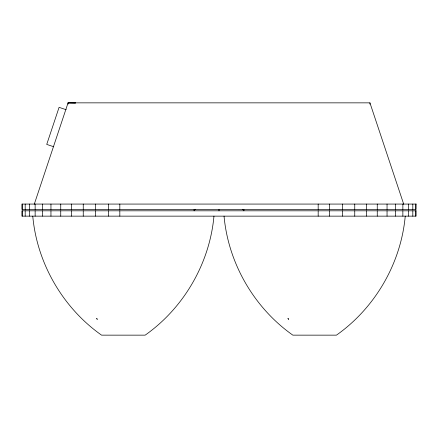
<?xml version="1.0" encoding="UTF-8"?>
<svg xmlns="http://www.w3.org/2000/svg" width="438" height="438" viewBox="0 0 438 438"><rect width="100%" height="100%" fill="white"/><g stroke="black" fill="none" stroke-linecap="round" stroke-linejoin="round"><path stroke-width="0.66" d="M213.958 216.142C209.676 263.315 183.861 307.854 145.159 335.147L101.556 335.147C62.853 307.854 37.038 263.315 32.757 216.142M405.243 216.142C400.962 263.315 375.147 307.854 336.444 335.147L292.841 335.147C254.139 307.854 228.324 263.315 224.042 216.142M34.273 204.228L68.065 102.853L369.935 102.853L403.726 204.228M194.138 210.815L195.425 209.254M68.065 102.853L75.517 102.968L68.065 102.853L68.065 104.2M66.143 109.703L59.081 107.348L46.729 144.409L53.786 146.763M242.575 209.254L243.862 210.815M415.35 204.07L415.35 209.397M415.35 210.815L415.35 216.142M412.81 204.07L412.81 209.397M412.81 210.815L412.81 216.142M408.621 204.07L408.621 209.397M408.621 210.815L408.621 216.142M402.861 204.07L402.861 209.397M402.861 210.815L402.861 216.142M395.629 204.07L395.629 209.397M395.629 210.815L395.629 216.142M387.044 204.07L387.044 209.397M387.044 210.815L387.044 216.142M377.255 204.07L377.255 209.397M377.255 210.815L377.255 216.142M369.935 102.853L369.935 104.2M366.431 204.07L366.431 209.397M366.431 210.815L366.431 216.142M354.753 204.07L354.753 209.397M354.753 210.815L354.753 216.142M342.423 204.07L342.423 209.397M342.423 210.815L342.423 216.142M329.655 204.07L329.655 209.397M329.655 210.815L329.655 216.142M318.174 204.07L318.174 209.397M318.174 210.815L318.174 216.142M243.862 209.315L243.862 210.678M219 209.474L219 210.815M194.138 209.315L194.138 210.678M119.826 204.07L119.826 209.397M119.826 210.815L119.826 216.142M108.345 204.07L108.345 209.397M108.345 210.815L108.345 216.142M95.577 204.07L95.577 209.397M95.577 210.815L95.577 216.142M83.247 204.07L83.247 209.397M83.247 210.815L83.247 216.142M71.569 204.07L71.569 209.397M71.569 210.815L71.569 216.142M60.745 204.07L60.745 209.397M60.745 210.815L60.745 216.142M50.956 204.07L50.956 209.397M50.956 210.815L50.956 216.142M42.371 204.07L42.371 209.397M42.371 210.815L42.371 216.142M35.139 204.07L35.139 209.397M35.139 210.815L35.139 216.142M29.379 204.07L29.379 209.397M29.379 210.815L29.379 216.142M25.19 204.07L25.19 209.397M25.19 210.815L25.19 216.142M22.65 204.07L22.65 209.397M22.65 210.815L22.65 216.142M416.1 204.07L21.9 204.07L21.9 209.397L416.1 209.397L416.1 204.07M416.1 210.815L21.9 210.815L21.9 216.142L416.1 216.142L416.1 210.815M96.732 318.481L97.209 319.291L96.732 318.481M288.018 318.481L288.494 319.291L288.018 318.481"/></g></svg>
